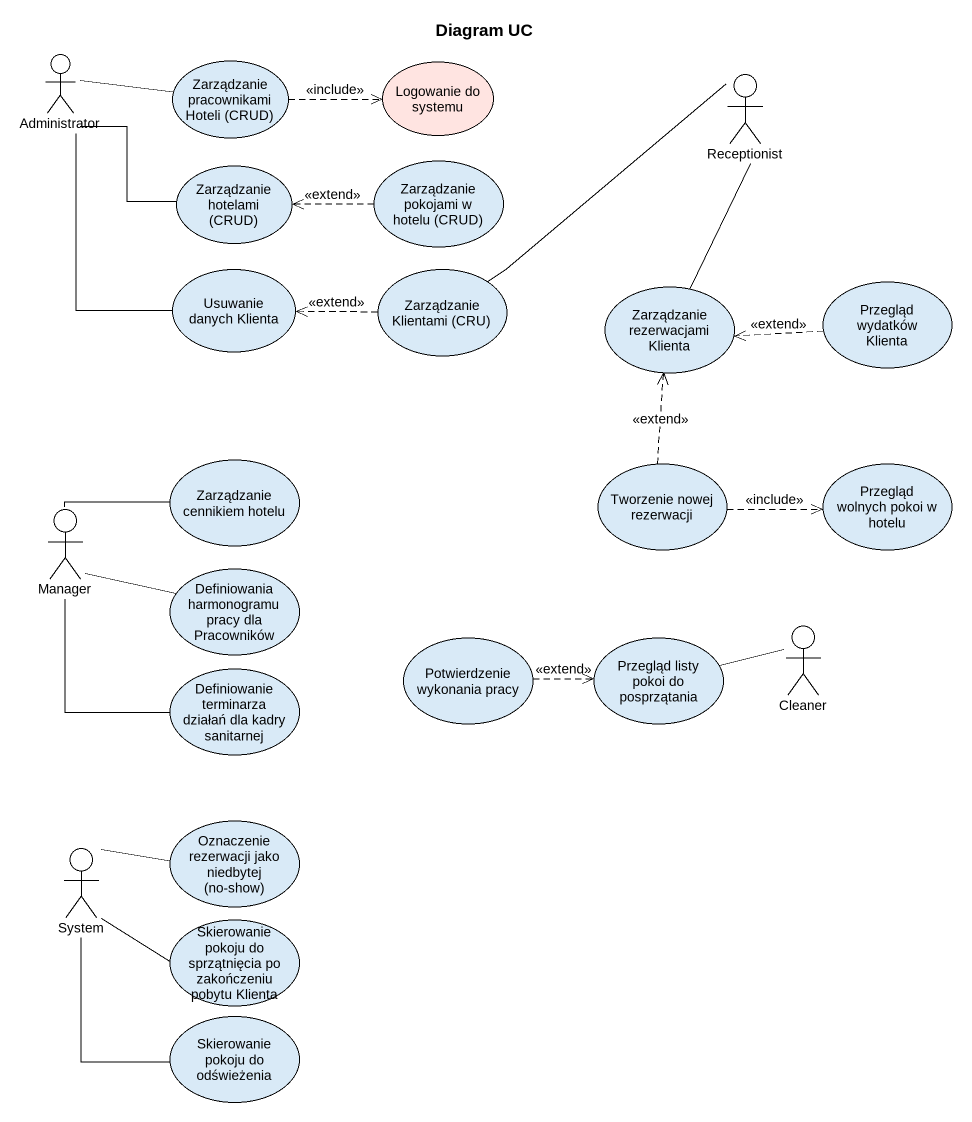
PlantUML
@startuml
title Diagram UC
actor Administrator
usecase "Zarządzanie pracownikami Hoteli (CRUD)" as Zarządzanie_pracownikami
usecase "Logowanie do systemu" as Logowanie_do_systemu #FFE4E1
actor Receptionist
usecase "Zarządzanie hotelami (CRUD)" as Zarządzanie_hotelami_CRUD
usecase "Zarządzanie pokojami w hotelu (CRUD)" as Zarządzanie_pokojami_w
usecase "Usuwanie danych Klienta" as Usuwanie_danych_Klienta
usecase "Zarządzanie Klientami (CRU)" as Zarządzanie_Klientami_CRU
usecase "Zarządzanie rezerwacjami Klienta" as Zarządzanie_rezerwacjami
usecase "Przegląd wydatków Klienta" as Przegląd_wydatków_Klienta
usecase "Zarządzanie cennikiem hotelu" as Zarządzanie_cennikiem_hotelu
usecase "Tworzenie nowej rezerwacji" as Tworzenie_nowej_rezerwacji
usecase "Przegląd wolnych pokoi w hotelu" as Przegląd_wolnych_pokoi_w
actor Manager
usecase "Definiowania harmonogramu pracy dla Pracowników" as Definiowania_harmonogramu
usecase "Definiowanie terminarza działań dla kadry sanitarnej" as Definiowanie_terminarza
usecase "Potwierdzenie wykonania pracy" as Potwierdzenie_wykonania
usecase "Przegląd listy pokoi do posprzątania" as Przegląd_listy_pokoi_do
actor Cleaner
usecase "Oznaczenie rezerwacji jako niedbytej (no-show)" as Oznaczenie_rezerwacji_jako
actor System
usecase "Skierowanie pokoju do sprzątnięcia po zakończeniu pobytu Klienta" as Skierowanie_pokoju_do
usecase "Skierowanie pokoju do odświeżenia" as Skierowanie_pokoju_do_2
Administrator -- Zarządzanie_hotelami_CRUD
Administrator -- Usuwanie_danych_Klienta
Zarządzanie_pracownikami -left- Administrator
Zarządzanie_pracownikami .right.> Logowanie_do_systemu : <<include>>
Receptionist -- Zarządzanie_Klientami_CRU
Receptionist -- Zarządzanie_rezerwacjami
Zarządzanie_pokojami_w .left.> Zarządzanie_hotelami_CRUD : <<extend>>
Zarządzanie_Klientami_CRU .left.> Usuwanie_danych_Klienta : <<extend>>
Przegląd_wydatków_Klienta .left.> Zarządzanie_rezerwacjami : <<extend>>
Tworzenie_nowej_rezerwacji .up.> Zarządzanie_rezerwacjami : <<extend>>
Tworzenie_nowej_rezerwacji .right.> Przegląd_wolnych_pokoi_w : <<include>>
Manager -right- Zarządzanie_cennikiem_hotelu
Manager -right- Definiowania_harmonogramu
Manager -- Definiowanie_terminarza
Potwierdzenie_wykonania .right.> Przegląd_listy_pokoi_do : <<extend>>
Cleaner -left- Przegląd_listy_pokoi_do
System -right- Oznaczenie_rezerwacji_jako
System -right- Skierowanie_pokoju_do
System -- Skierowanie_pokoju_do_2
@enduml
